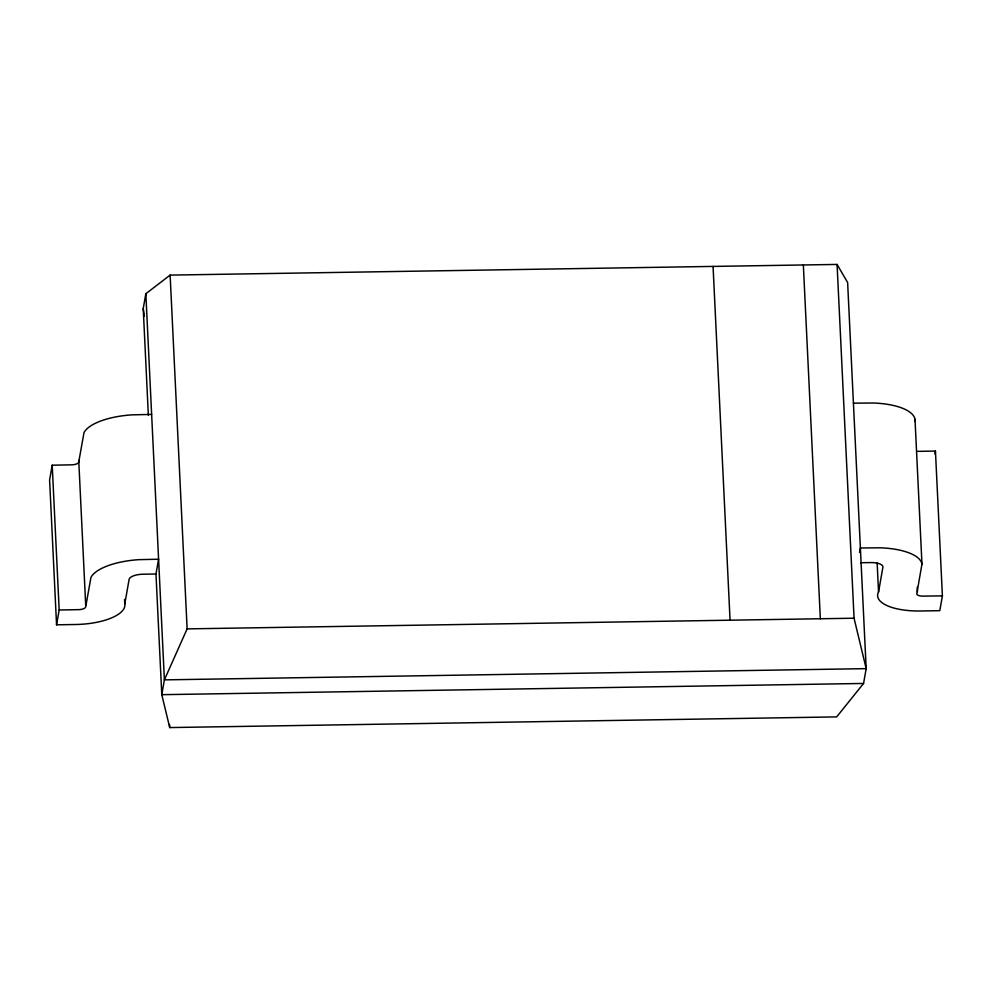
<?xml version="1.0" encoding="UTF-8"?>
<svg xmlns="http://www.w3.org/2000/svg" width="992" height="992" viewBox="0 0 992 992"><rect width="100%" height="100%" fill="white"/><g stroke="black" fill="none" stroke-linecap="round" stroke-linejoin="round"><path stroke-width="1.49" d="M915.008 421.402L915.008 419.306A52.241 19.654 -2.8 0 0 873.183 403L853.418 403.186M915.008 419.306L921.965 564.101L916.806 593.687A6.832 2.567 -2.8 0 0 922.2 596.13L942.4 595.87L935.444 451.075L917.588 451.36M151.64 414.408L131.824 414.867A52.241 19.654 -2.8 0 0 83.998 432.599L78.715 462.185A6.832 2.567 -2.8 0 1 72.428 464.814L52.204 465.211L49.6 480.004L56.556 624.811L75.801 624.501A46.041 17.323 -2.8 0 0 124.769 604.029L129.121 579.365A13.032 4.91 -2.8 0 1 142.984 574.219L155.98 574.008L158.596 559.215L138.781 559.662A52.241 19.654 -2.8 0 0 90.954 577.394L85.672 606.992A6.832 2.567 -2.8 0 1 79.385 609.621L59.173 610.006L56.556 624.811M148.354 415.288L143.232 308.549L145.836 293.744L170.128 275.106L837.074 264.43L847.627 282.522L866.177 668.645L863.561 683.451L836.665 716.894L169.719 727.57L161.783 694.673L155.98 574.008M859.593 552.42L860.374 547.981L880.14 547.807A52.241 19.654 -2.8 0 1 921.965 564.101M942.4 595.87L939.796 610.675L920.539 610.985A46.041 17.323 -2.8 0 1 878.54 591.976L882.892 567.3A13.032 4.91 -2.8 0 0 870.765 562.576L860.659 562.737M934.923 454.038L935.444 451.075M170.128 275.106L187.128 628.878L164.387 679.867L161.783 694.673L863.561 683.451M187.128 628.878L854.062 618.214L866.177 668.645L164.387 679.867L145.836 293.744M143.232 308.549L144.336 316.138M917.228 587.19L917.439 591.815M877.126 562.712L878.54 591.976M837.074 264.43L854.062 618.214M803.346 264.976L820.347 618.748M713.062 266.414L730.062 620.198M169.57 724.47L169.719 727.57M124.546 599.416L124.769 604.029M78.74 460.325L85.696 605.12M52.204 465.211L59.173 610.006"/></g></svg>
